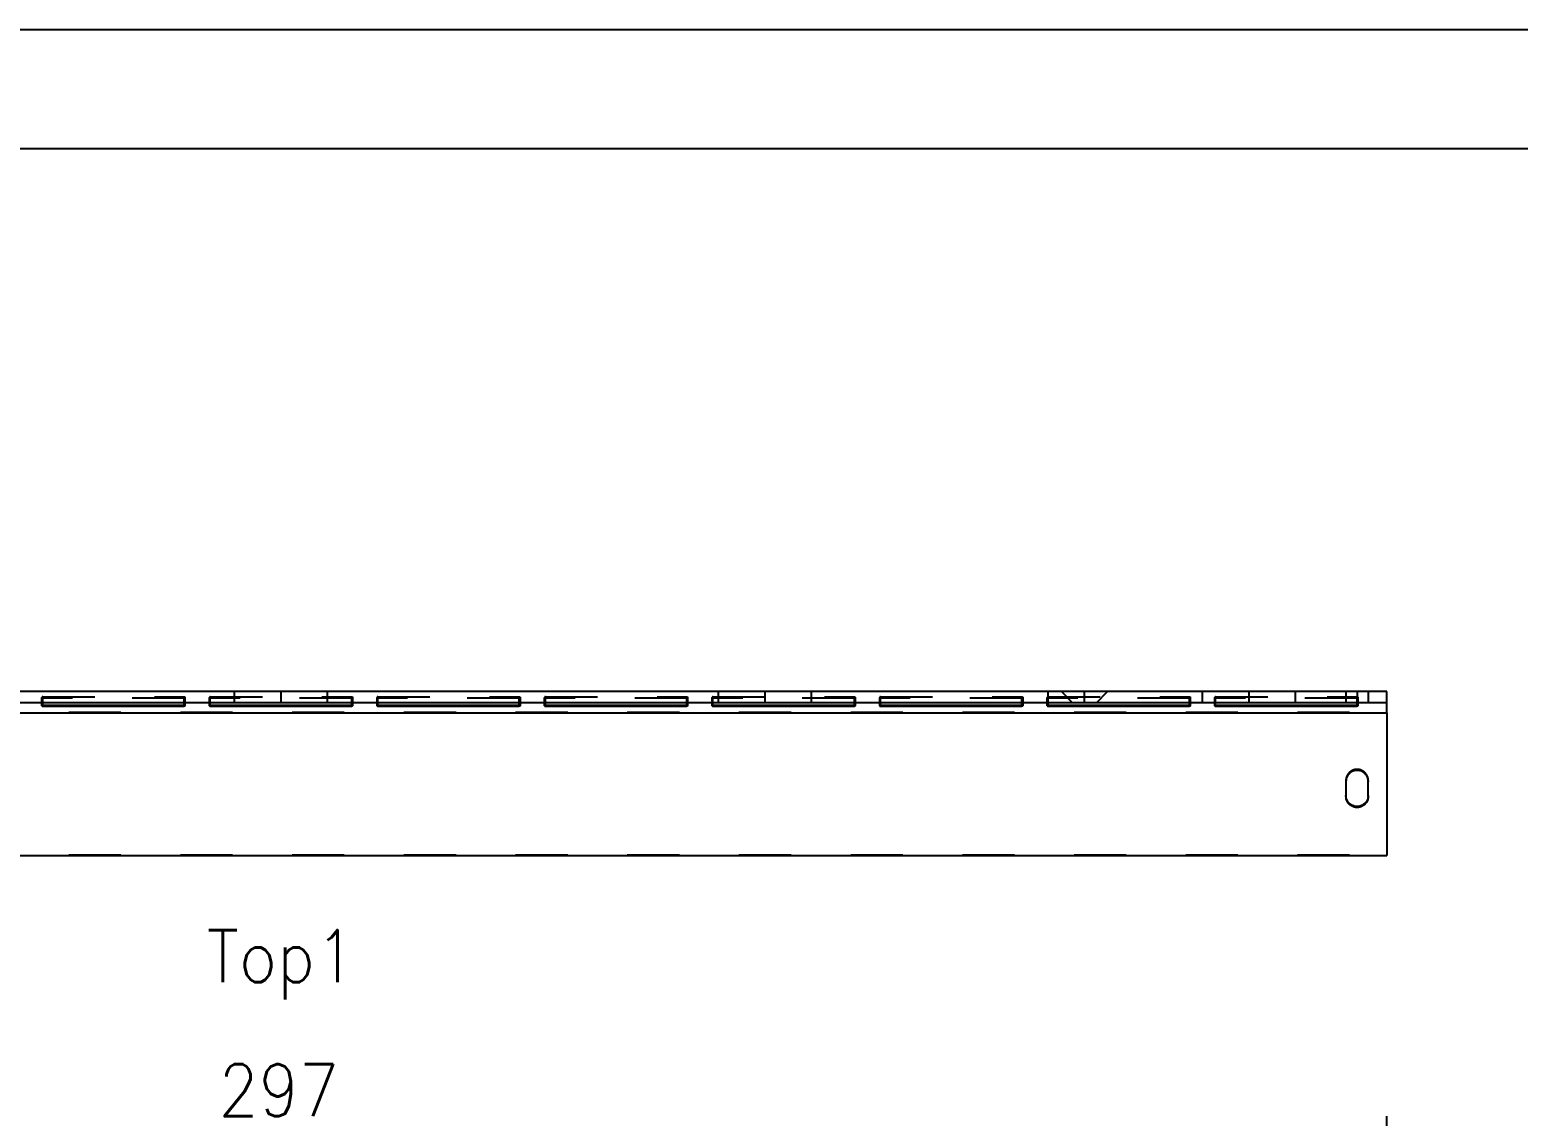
# Model space of a CAD drawing. Header units: millimetres. Extents: x 0 to 426, y 0 to 302.
# Drawn here: x 94 to 193.9, y 229 to 302 of the extents above; entities that cross this region are included whole.
import ezdxf

# ---------------------------------------------------------------- set-up
doc = ezdxf.new("R2010")
doc.units = ezdxf.units.MM
doc.linetypes.add('DASHED', pattern=[15, 7, -8])
doc.linetypes.add('DOT_CENTER', pattern=[14, 12, -1, 0, -1])
doc.layers.add('1', color=7, linetype='Continuous')
doc.layers.add('KADER', color=7, linetype='Continuous')
doc.styles.add('CONVERTER_11', font='txt.shx', dxfattribs={"width": 0.9})
doc.dimstyles.new('ME10_DIM_10', dxfattribs={"dimtxt": 7, "dimasz": 7, "dimexe": 4, "dimexo": 0, "dimgap": 4, "dimtad": 1, "dimdec": 0, "dimdsep": 46, "dimtxsty": 'CONVERTER_11', "dimsah": 1, "dimcen": 0.09, "dimclrd": 250, "dimclre": 250, "dimclrt": 5, "dimadec": 0, "dimazin": 0, "dimtfac": 1, "dimtdec": 4, "dimtix": 1, "dimtmove": 0, "dimatfit": 3, "dimfxl": 1, "dimtolj": 1, "dimtzin": 0, "dimarcsym": 0})

# ---------------------------------------------------------------- blocks, each defined once
blk = doc.blocks.new('*D15')
at = {"layer": '1', "color": 250, "linetype": 'Continuous'}
for p, q in [((73.17, 433.93), (73.17, 458.02)), ((370.17, 433.93), (370.17, 458.02)), ((73.17, 454.02), (370.17, 454.02))]:
    blk.add_line(p, q, dxfattribs=at)
at = {"layer": '1', "color": 250}
for points in [[(80.17, 454.94), (80.17, 453.1), (73.17, 454.02)], [(363.17, 453.1), (363.17, 454.94), (370.17, 454.02)]]:
    blk.add_solid(points, dxfattribs=at)
at = {"layer": '1', "color": 5, "insert": (213.27, 458.02), "char_height": 7, "attachment_point": 7, "rotation": 0.0001, "line_spacing_factor": 0.60024, "style": 'CONVERTER_11'}
blk.add_mtext('297', dxfattribs=at)
blk = doc.blocks.new('plaat_boven__3', base_point=(73.17, 493.03))
at = {"color": 7, "linetype": 'Continuous'}
for p, q in [((215.42, 515.07), (162.92, 515.07)), ((227.92, 515.07), (215.42, 515.07)), ((280.42, 515.07), (227.92, 515.07)), ((292.92, 515.07), (280.42, 515.07)), ((324.68, 515.07), (292.92, 515.07)), ((326.47, 515.07), (324.68, 515.07)), ((332.67, 515.07), (326.47, 515.07)), ((345.42, 515.07), (332.67, 515.07)), ((357.92, 515.07), (345.42, 515.07)), ((364.67, 515.07), (357.92, 515.07)), ((367.67, 515.07), (364.67, 515.07)), ((370.17, 515.07), (367.67, 515.07)), ((370.17, 513.57), (370.17, 515.07)), ((215.42, 513.57), (162.92, 513.57)), ((208.67, 513.22), (189.67, 513.22)), ((189.67, 513.12), (208.67, 513.12)), ((231.17, 513.22), (212.17, 513.22)), ((212.17, 513.12), (231.17, 513.12)), ((227.92, 513.57), (215.42, 513.57)), ((280.42, 513.57), (227.92, 513.57)), ((253.67, 513.22), (234.67, 513.22)), ((234.67, 513.12), (253.67, 513.12)), ((276.17, 513.22), (257.17, 513.22)), ((257.17, 513.12), (276.17, 513.12)), ((298.67, 513.22), (279.67, 513.22)), ((279.67, 513.12), (298.67, 513.12)), ((292.92, 513.57), (280.42, 513.57)), ((324.68, 513.57), (292.92, 513.57)), ((321.17, 513.22), (302.17, 513.22)), ((302.17, 513.12), (321.17, 513.12)), ((343.67, 513.22), (324.67, 513.22)), ((324.67, 513.12), (343.67, 513.12)), ((327.97, 513.57), (324.68, 513.57)), ((331.17, 513.57), (327.97, 513.57)), ((345.42, 513.57), (331.17, 513.57)), ((357.92, 513.57), (345.42, 513.57)), ((366.17, 513.22), (347.17, 513.22)), ((347.17, 513.12), (366.17, 513.12)), ((364.67, 513.57), (357.92, 513.57)), ((367.67, 513.57), (364.67, 513.57)), ((370.17, 513.57), (367.67, 513.57)), ((370.17, 512.33), (370.17, 513.57)), ((370.17, 512.2), (370.17, 512.33)), ((370.17, 512.2), (370.17, 493.16)), ((364.67, 502.99), (364.67, 501.13)), ((367.67, 501.13), (367.67, 502.99)), ((364.67, 501.13), (364.67, 501)), ((367.67, 501), (367.67, 501.13)), ((73.17, 493.03), (370.17, 493.03)), ((370.17, 493.16), (370.17, 493.03))]:
    blk.add_line(p, q, dxfattribs=at)
at = {"color": 1, "linetype": 'DASHED'}
for p, q in [((189.67, 514.37), (208.67, 514.37)), ((189.67, 514.18), (189.67, 514.37)), ((208.67, 514.18), (189.67, 514.18)), ((189.67, 513.22), (189.67, 514.18)), ((208.67, 514.18), (208.67, 514.37)), ((208.67, 513.22), (208.67, 514.18)), ((212.17, 514.37), (231.17, 514.37)), ((212.17, 514.18), (212.17, 514.37)), ((212.17, 513.22), (212.17, 514.18)), ((231.17, 514.18), (212.17, 514.18)), ((215.42, 513.57), (215.42, 515.07)), ((227.92, 513.57), (227.92, 515.07)), ((231.17, 514.18), (231.17, 514.37)), ((231.17, 513.22), (231.17, 514.18)), ((234.67, 514.37), (253.67, 514.37)), ((234.67, 514.18), (234.67, 514.37)), ((253.67, 514.18), (234.67, 514.18)), ((234.67, 513.22), (234.67, 514.18)), ((253.67, 514.18), (253.67, 514.37)), ((253.67, 513.22), (253.67, 514.18)), ((257.17, 514.37), (276.17, 514.37)), ((257.17, 514.18), (257.17, 514.37)), ((257.17, 513.22), (257.17, 514.18)), ((276.17, 514.18), (257.17, 514.18)), ((276.17, 514.18), (276.17, 514.37)), ((276.17, 513.22), (276.17, 514.18)), ((279.67, 514.37), (298.67, 514.37)), ((279.67, 514.18), (279.67, 514.37)), ((279.67, 513.22), (279.67, 514.18)), ((298.67, 514.18), (279.67, 514.18)), ((280.42, 513.57), (280.42, 515.07)), ((292.92, 513.57), (292.92, 515.07)), ((298.67, 514.18), (298.67, 514.37)), ((298.67, 513.22), (298.67, 514.18)), ((302.17, 514.37), (321.17, 514.37)), ((302.17, 514.18), (302.17, 514.37)), ((302.17, 513.22), (302.17, 514.18)), ((321.17, 514.18), (302.17, 514.18)), ((321.17, 514.18), (321.17, 514.37)), ((321.17, 513.22), (321.17, 514.18)), ((324.67, 514.37), (343.67, 514.37)), ((324.67, 514.18), (324.67, 514.37)), ((343.67, 514.18), (324.67, 514.18)), ((324.67, 513.22), (324.67, 514.18)), ((324.68, 513.57), (324.68, 515.07)), ((327.97, 513.57), (326.47, 515.07)), ((331.17, 513.57), (332.67, 515.07)), ((343.67, 514.18), (343.67, 514.37)), ((343.67, 513.22), (343.67, 514.18)), ((345.42, 513.57), (345.42, 515.07)), ((347.17, 514.37), (366.17, 514.37)), ((347.17, 514.18), (347.17, 514.37)), ((366.17, 514.18), (347.17, 514.18)), ((347.17, 513.22), (347.17, 514.18)), ((357.92, 513.57), (357.92, 515.07)), ((364.67, 515.07), (364.67, 513.57)), ((366.17, 514.18), (366.17, 514.37)), ((366.17, 513.22), (366.17, 514.18)), ((367.67, 515.07), (367.67, 513.57)), ((73.17, 512.33), (370.17, 512.33)), ((364.67, 503.13), (364.67, 502.99)), ((367.67, 503.13), (367.67, 502.99)), ((73.17, 493.16), (370.17, 493.16))]:
    blk.add_line(p, q, dxfattribs=at)
at = {"color": 2, "linetype": 'Continuous'}
for p, q in [((73.17, 512.2), (370.17, 512.2)), ((189.67, 513.12), (189.67, 513.22)), ((208.67, 513.12), (208.67, 513.22)), ((212.17, 513.12), (212.17, 513.22)), ((231.17, 513.12), (231.17, 513.22)), ((234.67, 513.12), (234.67, 513.22)), ((253.67, 513.12), (253.67, 513.22)), ((257.17, 513.12), (257.17, 513.22)), ((276.17, 513.12), (276.17, 513.22)), ((279.67, 513.12), (279.67, 513.22)), ((298.67, 513.12), (298.67, 513.22)), ((302.17, 513.12), (302.17, 513.22)), ((321.17, 513.12), (321.17, 513.22)), ((324.67, 513.12), (324.67, 513.22)), ((343.67, 513.12), (343.67, 513.22)), ((347.17, 513.12), (347.17, 513.22)), ((366.17, 513.12), (366.17, 513.22))]:
    blk.add_line(p, q, dxfattribs=at)
at = {"color": 1, "linetype": 'DASHED'}
for points, knots in [([(189.67, 514.37), (189.67, 514.37), (189.67, 514.37), (189.67, 514.37), (189.66, 514.37), (189.65, 514.37), (189.64, 514.37), (189.63, 514.36), (189.62, 514.36), (189.61, 514.35), (189.6, 514.35), (189.6, 514.34), (189.59, 514.33), (189.59, 514.33), (189.58, 514.32), (189.58, 514.31), (189.58, 514.3), (189.58, 514.29), (189.57, 514.28), (189.57, 514.28)], [0, 0, 0, 0, 0.0021793, 0.0043586, 0.0184117, 0.0301066, 0.0390927, 0.0496248, 0.0583809, 0.0678906, 0.0774359, 0.0876878, 0.0962901, 0.1049207, 0.1150308, 0.125176, 0.133774, 0.1423743, 0.1526305, 0.1526305, 0.1526305, 0.1526305]), ([(189.57, 514.28), (189.57, 514.28), (189.58, 514.27), (189.58, 514.26), (189.58, 514.25), (189.58, 514.24), (189.59, 514.23), (189.59, 514.23), (189.6, 514.22), (189.61, 514.21), (189.62, 514.2), (189.64, 514.19), (189.65, 514.18), (189.67, 514.18), (189.67, 514.18), (189.67, 514.18), (189.67, 514.18)], [0, 0, 0, 0, 0.0103126, 0.0190457, 0.0294919, 0.0383056, 0.0471273, 0.0577557, 0.066653, 0.0773392, 0.0969734, 0.116606, 0.1339581, 0.151494, 0.1536735, 0.1558529, 0.1558529, 0.1558529, 0.1558529]), ([(189.57, 513.17), (189.57, 513.27), (189.57, 513.45), (189.57, 513.73), (189.57, 514), (189.57, 514.19), (189.57, 514.28)], [0, 0, 0, 0, 0.276479, 0.552958, 0.829437, 1.105916, 1.105916, 1.105916, 1.105916]), ([(208.67, 514.37), (208.68, 514.37), (208.68, 514.37), (208.68, 514.37), (208.69, 514.37), (208.7, 514.37), (208.72, 514.37), (208.73, 514.36), (208.75, 514.35), (208.76, 514.33), (208.77, 514.32), (208.77, 514.31), (208.77, 514.3), (208.77, 514.29), (208.77, 514.28), (208.77, 514.28)], [0, 0, 0, 0, 0.0021793, 0.0043586, 0.0184117, 0.0301066, 0.0390927, 0.0582985, 0.0773916, 0.0962085, 0.1149376, 0.1243005, 0.1336809, 0.1438823, 0.1525374, 0.1525374, 0.1525374, 0.1525374]), ([(208.77, 514.28), (208.77, 514.27), (208.77, 514.26), (208.77, 514.25), (208.76, 514.23), (208.76, 514.23), (208.75, 514.22), (208.75, 514.21), (208.74, 514.2), (208.73, 514.2), (208.72, 514.19), (208.71, 514.19), (208.7, 514.19), (208.69, 514.18), (208.68, 514.18), (208.68, 514.18), (208.68, 514.18), (208.67, 514.18)], [0, 0, 0, 0, 0.019088, 0.0382585, 0.0488249, 0.0577086, 0.0666059, 0.0772921, 0.087974, 0.0969424, 0.1068042, 0.1166051, 0.1258691, 0.1376149, 0.1515167, 0.1536964, 0.1558755, 0.1558755, 0.1558755, 0.1558755]), ([(208.77, 514.28), (208.77, 514.19), (208.77, 514), (208.77, 513.73), (208.77, 513.45), (208.77, 513.27), (208.77, 513.17)], [0, 0, 0, 0, 0.276479, 0.552958, 0.829437, 1.105916, 1.105916, 1.105916, 1.105916]), ([(212.17, 514.37), (212.17, 514.37), (212.17, 514.37), (212.17, 514.37), (212.16, 514.37), (212.15, 514.37), (212.13, 514.37), (212.12, 514.36), (212.11, 514.35), (212.1, 514.34), (212.09, 514.33), (212.08, 514.32), (212.08, 514.31), (212.08, 514.3), (212.07, 514.29), (212.07, 514.28), (212.07, 514.28)], [0, 0, 0, 0, 0.0021793, 0.0043586, 0.0134555, 0.0251762, 0.0390925, 0.0582983, 0.0773915, 0.0871402, 0.0998127, 0.1149709, 0.1243339, 0.1337143, 0.1439157, 0.1525708, 0.1525708, 0.1525708, 0.1525708]), ([(212.07, 513.17), (212.07, 513.27), (212.07, 513.45), (212.07, 513.73), (212.07, 514), (212.07, 514.19), (212.07, 514.28)], [0, 0, 0, 0, 0.276479, 0.552958, 0.829437, 1.105916, 1.105916, 1.105916, 1.105916]), ([(212.07, 514.28), (212.08, 514.27), (212.08, 514.26), (212.08, 514.24), (212.09, 514.23), (212.1, 514.21), (212.11, 514.2), (212.12, 514.2), (212.13, 514.19), (212.14, 514.19), (212.15, 514.19), (212.16, 514.18), (212.17, 514.18), (212.17, 514.18), (212.17, 514.18), (212.17, 514.18)], [0, 0, 0, 0, 0.0191053, 0.0382585, 0.0577191, 0.0772468, 0.0879287, 0.0968971, 0.1067589, 0.1165599, 0.1258239, 0.1375696, 0.1514714, 0.1536511, 0.1558302, 0.1558302, 0.1558302, 0.1558302]), ([(231.17, 514.37), (231.18, 514.37), (231.18, 514.37), (231.18, 514.37), (231.19, 514.37), (231.2, 514.37), (231.21, 514.37), (231.22, 514.36), (231.23, 514.36), (231.24, 514.35), (231.25, 514.35), (231.25, 514.34), (231.26, 514.33), (231.26, 514.33), (231.27, 514.32), (231.27, 514.31), (231.27, 514.3), (231.27, 514.29), (231.27, 514.28), (231.27, 514.28)], [0, 0, 0, 0, 0.0021793, 0.0043586, 0.0184117, 0.0301066, 0.0390927, 0.0479856, 0.0583809, 0.0671872, 0.0774358, 0.0876877, 0.09629, 0.1056471, 0.1150308, 0.125176, 0.133774, 0.1431976, 0.1526307, 0.1526307, 0.1526307, 0.1526307]), ([(231.27, 514.28), (231.27, 514.28), (231.27, 514.27), (231.27, 514.26), (231.27, 514.25), (231.27, 514.24), (231.26, 514.23), (231.26, 514.23), (231.25, 514.22), (231.25, 514.21), (231.24, 514.2), (231.23, 514.2), (231.22, 514.19), (231.21, 514.19), (231.2, 514.19), (231.19, 514.18), (231.18, 514.18), (231.18, 514.18), (231.18, 514.18), (231.17, 514.18)], [0, 0, 0, 0, 0.0095218, 0.0190459, 0.0286791, 0.038306, 0.0488724, 0.0577561, 0.0666534, 0.0773395, 0.0862895, 0.0969898, 0.1068517, 0.1166526, 0.1259166, 0.1376623, 0.1515641, 0.1537436, 0.155923, 0.155923, 0.155923, 0.155923]), ([(231.27, 514.28), (231.27, 514.19), (231.27, 514), (231.27, 513.73), (231.27, 513.45), (231.27, 513.27), (231.27, 513.17)], [0, 0, 0, 0, 0.276479, 0.552958, 0.829437, 1.105916, 1.105916, 1.105916, 1.105916]), ([(234.67, 514.37), (234.67, 514.37), (234.67, 514.37), (234.67, 514.37), (234.65, 514.37), (234.64, 514.37), (234.62, 514.36), (234.6, 514.35), (234.59, 514.33), (234.58, 514.32), (234.58, 514.3), (234.58, 514.29), (234.57, 514.28)], [0, 0, 0, 0, 0.0021794, 0.0043586, 0.0218073, 0.0390731, 0.0582789, 0.077372, 0.0961889, 0.114918, 0.1336893, 0.1524679, 0.1524679, 0.1524679, 0.1524679]), ([(234.57, 514.28), (234.58, 514.27), (234.58, 514.26), (234.58, 514.24), (234.59, 514.23), (234.6, 514.21), (234.61, 514.2), (234.62, 514.2), (234.63, 514.19), (234.64, 514.19), (234.65, 514.18), (234.67, 514.18), (234.67, 514.18), (234.67, 514.18), (234.67, 514.18)], [0, 0, 0, 0, 0.019088, 0.0382585, 0.0577191, 0.0772468, 0.0879287, 0.0968971, 0.1058749, 0.1165597, 0.1339118, 0.1514477, 0.1536274, 0.1558066, 0.1558066, 0.1558066, 0.1558066]), ([(234.57, 513.17), (234.57, 513.27), (234.57, 513.45), (234.57, 513.73), (234.57, 514), (234.57, 514.19), (234.57, 514.28)], [0, 0, 0, 0, 0.276479, 0.552958, 0.829437, 1.105916, 1.105916, 1.105916, 1.105916]), ([(253.67, 514.37), (253.68, 514.37), (253.68, 514.37), (253.68, 514.37), (253.69, 514.37), (253.7, 514.37), (253.71, 514.37), (253.72, 514.36), (253.73, 514.36), (253.74, 514.35), (253.75, 514.35), (253.76, 514.33), (253.77, 514.32), (253.77, 514.3), (253.77, 514.29), (253.77, 514.28)], [0, 0, 0, 0, 0.0021793, 0.0043586, 0.0184117, 0.0301066, 0.0390927, 0.0479856, 0.0583809, 0.0678906, 0.0774359, 0.0962528, 0.1149819, 0.1337533, 0.1525319, 0.1525319, 0.1525319, 0.1525319]), ([(253.77, 514.28), (253.77, 514.28), (253.77, 514.27), (253.77, 514.26), (253.77, 514.25), (253.77, 514.24), (253.76, 514.23), (253.76, 514.23), (253.75, 514.22), (253.75, 514.21), (253.74, 514.2), (253.73, 514.2), (253.72, 514.19), (253.71, 514.19), (253.7, 514.18), (253.69, 514.18), (253.68, 514.18), (253.68, 514.18), (253.68, 514.18), (253.67, 514.18)], [0, 0, 0, 0, 0.0103127, 0.0190457, 0.0294919, 0.0383056, 0.048872, 0.0577557, 0.0675655, 0.0773393, 0.0862893, 0.0969896, 0.1059674, 0.1166522, 0.1306859, 0.1424333, 0.1515637, 0.1537434, 0.1559225, 0.1559225, 0.1559225, 0.1559225]), ([(253.77, 514.28), (253.77, 514.19), (253.77, 514), (253.77, 513.73), (253.77, 513.45), (253.77, 513.27), (253.77, 513.17)], [0, 0, 0, 0, 0.276479, 0.552958, 0.829437, 1.105916, 1.105916, 1.105916, 1.105916]), ([(257.17, 514.37), (257.17, 514.37), (257.17, 514.37), (257.17, 514.37), (257.16, 514.37), (257.15, 514.37), (257.14, 514.37), (257.13, 514.36), (257.12, 514.36), (257.11, 514.35), (257.1, 514.34), (257.09, 514.33), (257.08, 514.32), (257.08, 514.31), (257.08, 514.3), (257.07, 514.29), (257.07, 514.28), (257.07, 514.28)], [0, 0, 0, 0, 0.0021793, 0.0043586, 0.0184117, 0.0301066, 0.0390927, 0.0490349, 0.0619918, 0.0774217, 0.0871705, 0.0998429, 0.1150012, 0.123592, 0.1337443, 0.1439457, 0.1526009, 0.1526009, 0.1526009, 0.1526009]), ([(257.07, 514.28), (257.07, 514.28), (257.07, 514.27), (257.08, 514.26), (257.08, 514.25), (257.08, 514.24), (257.09, 514.23), (257.09, 514.23), (257.1, 514.22), (257.1, 514.21), (257.11, 514.2), (257.12, 514.2), (257.13, 514.19), (257.14, 514.19), (257.15, 514.19), (257.16, 514.18), (257.17, 514.18), (257.17, 514.18), (257.17, 514.18), (257.17, 514.18)], [0, 0, 0, 0, 0.0103126, 0.0190457, 0.0277801, 0.0383056, 0.0471274, 0.0577557, 0.066653, 0.0773392, 0.0871907, 0.0969897, 0.1059674, 0.1166523, 0.1259162, 0.137662, 0.1515638, 0.1537435, 0.1559226, 0.1559226, 0.1559226, 0.1559226]), ([(257.07, 513.17), (257.07, 513.27), (257.07, 513.45), (257.07, 513.73), (257.07, 514), (257.07, 514.19), (257.07, 514.28)], [0, 0, 0, 0, 0.276479, 0.552958, 0.829437, 1.105916, 1.105916, 1.105916, 1.105916]), ([(276.17, 514.37), (276.18, 514.37), (276.18, 514.37), (276.18, 514.37), (276.19, 514.37), (276.2, 514.37), (276.21, 514.37), (276.22, 514.36), (276.23, 514.36), (276.24, 514.35), (276.25, 514.34), (276.26, 514.33), (276.27, 514.32), (276.27, 514.3), (276.27, 514.29), (276.27, 514.28)], [0, 0, 0, 0, 0.0021794, 0.0043586, 0.0134555, 0.0251762, 0.0390925, 0.0479855, 0.0583807, 0.0687686, 0.0774356, 0.0962525, 0.1149816, 0.133753, 0.1525316, 0.1525316, 0.1525316, 0.1525316]), ([(276.27, 514.28), (276.27, 514.27), (276.27, 514.26), (276.27, 514.25), (276.26, 514.23), (276.26, 514.23), (276.25, 514.22), (276.25, 514.21), (276.24, 514.2), (276.23, 514.2), (276.22, 514.19), (276.21, 514.19), (276.2, 514.18), (276.18, 514.18), (276.18, 514.18), (276.18, 514.18), (276.17, 514.18)], [0, 0, 0, 0, 0.0190537, 0.0382585, 0.0479932, 0.0577088, 0.0675186, 0.0772924, 0.0871439, 0.0969429, 0.1076203, 0.1166055, 0.1339577, 0.1514936, 0.153673, 0.1558524, 0.1558524, 0.1558524, 0.1558524]), ([(276.27, 514.28), (276.27, 514.19), (276.27, 514), (276.27, 513.73), (276.27, 513.45), (276.27, 513.27), (276.27, 513.17)], [0, 0, 0, 0, 0.276479, 0.552958, 0.829437, 1.105916, 1.105916, 1.105916, 1.105916]), ([(279.67, 514.37), (279.67, 514.37), (279.67, 514.37), (279.67, 514.37), (279.66, 514.37), (279.65, 514.37), (279.64, 514.37), (279.63, 514.36), (279.62, 514.36), (279.61, 514.35), (279.6, 514.35), (279.6, 514.34), (279.59, 514.33), (279.59, 514.33), (279.58, 514.32), (279.58, 514.31), (279.58, 514.3), (279.58, 514.29), (279.57, 514.28), (279.57, 514.28)], [0, 0, 0, 0, 0.0021793, 0.0043586, 0.0184117, 0.0301066, 0.0390927, 0.0487218, 0.058381, 0.0678908, 0.0774361, 0.087688, 0.0962903, 0.1056474, 0.1150311, 0.1251763, 0.1337743, 0.1431979, 0.152631, 0.152631, 0.152631, 0.152631]), ([(279.57, 514.28), (279.57, 514.28), (279.58, 514.27), (279.58, 514.26), (279.58, 514.25), (279.58, 514.24), (279.59, 514.23), (279.6, 514.21), (279.62, 514.2), (279.64, 514.19), (279.65, 514.18), (279.67, 514.18), (279.67, 514.18), (279.67, 514.18), (279.67, 514.18)], [0, 0, 0, 0, 0.0102606, 0.0190457, 0.0277802, 0.0383056, 0.0577662, 0.0772939, 0.0969281, 0.1165607, 0.1339129, 0.1514488, 0.1536285, 0.1558076, 0.1558076, 0.1558076, 0.1558076]), ([(279.57, 513.17), (279.57, 513.27), (279.57, 513.45), (279.57, 513.73), (279.57, 514), (279.57, 514.19), (279.57, 514.28)], [0, 0, 0, 0, 0.276479, 0.552958, 0.829437, 1.105916, 1.105916, 1.105916, 1.105916]), ([(298.67, 514.37), (298.68, 514.37), (298.68, 514.37), (298.68, 514.37), (298.69, 514.37), (298.7, 514.37), (298.71, 514.37), (298.72, 514.36), (298.73, 514.36), (298.74, 514.35), (298.75, 514.34), (298.76, 514.33), (298.77, 514.32), (298.77, 514.31), (298.77, 514.3), (298.77, 514.29), (298.77, 514.28), (298.77, 514.28)], [0, 0, 0, 0, 0.0021794, 0.0043588, 0.0184119, 0.0301068, 0.0390929, 0.0490351, 0.0619921, 0.0774221, 0.0871709, 0.0998434, 0.1150018, 0.124365, 0.1337452, 0.1439465, 0.1526019, 0.1526019, 0.1526019, 0.1526019]), ([(298.77, 514.28), (298.77, 514.28), (298.77, 514.27), (298.77, 514.26), (298.77, 514.25), (298.77, 514.24), (298.76, 514.23), (298.76, 514.23), (298.75, 514.22), (298.75, 514.21), (298.74, 514.2), (298.73, 514.2), (298.72, 514.19), (298.71, 514.19), (298.7, 514.18), (298.69, 514.18), (298.68, 514.18), (298.68, 514.18), (298.68, 514.18), (298.67, 514.18)], [0, 0, 0, 0, 0.0086535, 0.0190456, 0.0294917, 0.0383054, 0.0488717, 0.0577554, 0.0666526, 0.0773388, 0.0862886, 0.096989, 0.1076663, 0.1166515, 0.1306851, 0.1424325, 0.1515629, 0.1537423, 0.1559216, 0.1559216, 0.1559216, 0.1559216]), ([(298.77, 514.28), (298.77, 514.19), (298.77, 514), (298.77, 513.73), (298.77, 513.45), (298.77, 513.27), (298.77, 513.17)], [0, 0, 0, 0, 0.276479, 0.552958, 0.829437, 1.105916, 1.105916, 1.105916, 1.105916]), ([(302.17, 514.37), (302.17, 514.37), (302.17, 514.37), (302.17, 514.37), (302.16, 514.37), (302.15, 514.37), (302.14, 514.37), (302.13, 514.36), (302.12, 514.36), (302.11, 514.35), (302.1, 514.35), (302.1, 514.34), (302.09, 514.33), (302.09, 514.33), (302.08, 514.31), (302.08, 514.3), (302.08, 514.29), (302.07, 514.28)], [0, 0, 0, 0, 0.0021794, 0.0043586, 0.0184117, 0.0301066, 0.0390927, 0.0487218, 0.058381, 0.0678908, 0.0774361, 0.0868463, 0.0962904, 0.1056475, 0.1150313, 0.1338027, 0.1525813, 0.1525813, 0.1525813, 0.1525813]), ([(302.07, 514.28), (302.07, 514.28), (302.07, 514.27), (302.08, 514.26), (302.08, 514.25), (302.08, 514.24), (302.09, 514.23), (302.09, 514.23), (302.1, 514.22), (302.1, 514.21), (302.11, 514.2), (302.12, 514.2), (302.13, 514.19), (302.14, 514.19), (302.15, 514.18), (302.17, 514.18), (302.17, 514.18), (302.17, 514.18), (302.17, 514.18)], [0, 0, 0, 0, 0.0086536, 0.0190457, 0.0277802, 0.0383056, 0.0471274, 0.0577557, 0.066653, 0.0773392, 0.0862891, 0.0969895, 0.1076669, 0.1166521, 0.1340042, 0.1515401, 0.1537198, 0.155899, 0.155899, 0.155899, 0.155899]), ([(302.07, 513.17), (302.07, 513.27), (302.07, 513.45), (302.07, 513.73), (302.07, 514), (302.07, 514.19), (302.07, 514.28)], [0, 0, 0, 0, 0.276479, 0.552958, 0.829437, 1.105916, 1.105916, 1.105916, 1.105916]), ([(321.17, 514.37), (321.18, 514.37), (321.18, 514.37), (321.18, 514.37), (321.19, 514.37), (321.2, 514.37), (321.22, 514.37), (321.23, 514.36), (321.24, 514.35), (321.25, 514.34), (321.26, 514.33), (321.26, 514.32), (321.27, 514.32), (321.27, 514.31), (321.27, 514.3), (321.27, 514.29), (321.27, 514.28), (321.27, 514.28)], [0, 0, 0, 0, 0.0021794, 0.0043586, 0.0184117, 0.0301066, 0.0390927, 0.0582985, 0.0773916, 0.0876435, 0.0962458, 0.1064087, 0.1149865, 0.1251317, 0.1337296, 0.1431533, 0.1525864, 0.1525864, 0.1525864, 0.1525864]), ([(321.27, 514.28), (321.27, 514.28), (321.27, 514.27), (321.27, 514.26), (321.27, 514.25), (321.27, 514.24), (321.26, 514.23), (321.26, 514.23), (321.25, 514.22), (321.25, 514.21), (321.24, 514.2), (321.23, 514.2), (321.22, 514.19), (321.21, 514.19), (321.2, 514.19), (321.19, 514.18), (321.18, 514.18), (321.18, 514.18), (321.18, 514.18), (321.17, 514.18)], [0, 0, 0, 0, 0.0103126, 0.0190457, 0.0277801, 0.0383056, 0.0471274, 0.0577557, 0.0684036, 0.0773392, 0.0871907, 0.0969897, 0.1059674, 0.1166523, 0.1259162, 0.137662, 0.1515638, 0.1537435, 0.1559226, 0.1559226, 0.1559226, 0.1559226]), ([(321.27, 514.28), (321.27, 514.19), (321.27, 514), (321.27, 513.73), (321.27, 513.45), (321.27, 513.27), (321.27, 513.17)], [0, 0, 0, 0, 0.276479, 0.552958, 0.829437, 1.105916, 1.105916, 1.105916, 1.105916]), ([(324.67, 514.37), (324.67, 514.37), (324.67, 514.37), (324.67, 514.37), (324.65, 514.37), (324.64, 514.37), (324.63, 514.36), (324.62, 514.36), (324.6, 514.35), (324.59, 514.33), (324.58, 514.32), (324.58, 514.31), (324.58, 514.3), (324.57, 514.29), (324.57, 514.28), (324.57, 514.28)], [0, 0, 0, 0, 0.0021794, 0.0043586, 0.0218073, 0.0390731, 0.0490153, 0.0619722, 0.0774021, 0.096219, 0.1149481, 0.124311, 0.1336914, 0.1422917, 0.1525479, 0.1525479, 0.1525479, 0.1525479]), ([(324.57, 514.28), (324.57, 514.28), (324.57, 514.27), (324.58, 514.26), (324.58, 514.25), (324.58, 514.24), (324.59, 514.23), (324.59, 514.23), (324.6, 514.22), (324.6, 514.21), (324.61, 514.2), (324.62, 514.2), (324.63, 514.19), (324.64, 514.19), (324.65, 514.18), (324.67, 514.18), (324.67, 514.18), (324.67, 514.18), (324.67, 514.18)], [0, 0, 0, 0, 0.0095218, 0.0190459, 0.0277803, 0.0383058, 0.0488722, 0.0577559, 0.0684038, 0.0773394, 0.0871909, 0.0969899, 0.1076672, 0.1166525, 0.1340046, 0.1515405, 0.1537202, 0.1558994, 0.1558994, 0.1558994, 0.1558994]), ([(324.57, 513.17), (324.57, 513.27), (324.57, 513.45), (324.57, 513.73), (324.57, 514), (324.57, 514.19), (324.57, 514.28)], [0, 0, 0, 0, 0.276479, 0.552958, 0.829437, 1.105916, 1.105916, 1.105916, 1.105916]), ([(343.67, 514.37), (343.68, 514.37), (343.68, 514.37), (343.68, 514.37), (343.69, 514.37), (343.7, 514.37), (343.71, 514.37), (343.72, 514.36), (343.73, 514.36), (343.74, 514.35), (343.75, 514.34), (343.76, 514.33), (343.76, 514.32), (343.77, 514.32), (343.77, 514.31), (343.77, 514.3), (343.77, 514.29), (343.77, 514.28), (343.77, 514.28)], [0, 0, 0, 0, 0.0021794, 0.0043586, 0.0184117, 0.0301066, 0.0390927, 0.0490349, 0.0619918, 0.0774217, 0.0876736, 0.0962759, 0.1064388, 0.1150166, 0.1251618, 0.1337597, 0.1439611, 0.1526163, 0.1526163, 0.1526163, 0.1526163]), ([(343.77, 514.28), (343.77, 514.27), (343.77, 514.26), (343.77, 514.25), (343.76, 514.23), (343.76, 514.23), (343.75, 514.22), (343.74, 514.21), (343.73, 514.2), (343.72, 514.19), (343.7, 514.18), (343.69, 514.18), (343.68, 514.18), (343.68, 514.18), (343.68, 514.18), (343.67, 514.18)], [0, 0, 0, 0, 0.0190899, 0.0382585, 0.0470802, 0.0577086, 0.0675184, 0.0772922, 0.0969264, 0.116559, 0.1305927, 0.1423401, 0.1514705, 0.1536499, 0.1558294, 0.1558294, 0.1558294, 0.1558294]), ([(343.77, 514.28), (343.77, 514.19), (343.77, 514), (343.77, 513.73), (343.77, 513.45), (343.77, 513.27), (343.77, 513.17)], [0, 0, 0, 0, 0.276479, 0.552958, 0.829437, 1.105916, 1.105916, 1.105916, 1.105916]), ([(347.17, 514.37), (347.17, 514.37), (347.17, 514.37), (347.17, 514.37), (347.16, 514.37), (347.15, 514.37), (347.14, 514.37), (347.13, 514.36), (347.12, 514.36), (347.11, 514.35), (347.1, 514.35), (347.1, 514.34), (347.09, 514.33), (347.09, 514.33), (347.08, 514.31), (347.08, 514.3), (347.07, 514.29), (347.07, 514.28)], [0, 0, 0, 0, 0.0021795, 0.0043588, 0.0184119, 0.0301068, 0.0390929, 0.0496251, 0.0583812, 0.0678911, 0.0774364, 0.0868468, 0.0962908, 0.1049213, 0.1150316, 0.1338031, 0.1525818, 0.1525818, 0.1525818, 0.1525818]), ([(347.07, 514.28), (347.07, 514.28), (347.07, 514.27), (347.08, 514.26), (347.08, 514.25), (347.08, 514.24), (347.09, 514.23), (347.09, 514.23), (347.1, 514.22), (347.1, 514.21), (347.11, 514.2), (347.12, 514.2), (347.13, 514.19), (347.14, 514.19), (347.15, 514.19), (347.16, 514.18), (347.17, 514.18), (347.17, 514.18), (347.17, 514.18), (347.17, 514.18)], [0, 0, 0, 0, 0.009522, 0.0190458, 0.0294918, 0.0383056, 0.0471272, 0.0577556, 0.0675655, 0.0773391, 0.086289, 0.0969893, 0.1076666, 0.1166518, 0.1259158, 0.1376616, 0.1515633, 0.1537429, 0.155922, 0.155922, 0.155922, 0.155922]), ([(347.07, 513.17), (347.07, 513.27), (347.07, 513.45), (347.07, 513.73), (347.07, 514), (347.07, 514.19), (347.07, 514.28)], [0, 0, 0, 0, 0.276479, 0.552958, 0.829437, 1.105916, 1.105916, 1.105916, 1.105916]), ([(366.17, 514.37), (366.18, 514.37), (366.18, 514.37), (366.18, 514.37), (366.19, 514.37), (366.2, 514.37), (366.21, 514.37), (366.22, 514.36), (366.23, 514.36), (366.24, 514.35), (366.25, 514.35), (366.25, 514.34), (366.26, 514.33), (366.27, 514.32), (366.27, 514.31), (366.27, 514.3), (366.27, 514.29), (366.27, 514.28), (366.27, 514.28)], [0, 0, 0, 0, 0.0021794, 0.0043586, 0.0184117, 0.0301066, 0.0390927, 0.0487218, 0.058381, 0.0687689, 0.0774359, 0.0871847, 0.0998571, 0.1150154, 0.1251606, 0.1337586, 0.1431822, 0.1526153, 0.1526153, 0.1526153, 0.1526153]), ([(366.27, 514.28), (366.27, 514.27), (366.27, 514.26), (366.27, 514.25), (366.26, 514.23), (366.26, 514.23), (366.25, 514.22), (366.25, 514.21), (366.24, 514.2), (366.23, 514.2), (366.22, 514.19), (366.21, 514.19), (366.2, 514.18), (366.18, 514.18), (366.18, 514.18), (366.18, 514.18), (366.17, 514.18)], [0, 0, 0, 0, 0.019088, 0.0382585, 0.0479932, 0.0577088, 0.0666061, 0.0772922, 0.0862422, 0.0969425, 0.1068044, 0.1166053, 0.1339574, 0.1514934, 0.1536731, 0.1558522, 0.1558522, 0.1558522, 0.1558522]), ([(366.27, 514.28), (366.27, 514.19), (366.27, 514), (366.27, 513.73), (366.27, 513.45), (366.27, 513.27), (366.27, 513.17)], [0, 0, 0, 0, 0.276479, 0.552958, 0.829437, 1.105916, 1.105916, 1.105916, 1.105916]), ([(367.67, 503.13), (367.67, 503.26), (367.65, 503.52), (367.49, 503.88), (367.25, 504.19), (366.93, 504.43), (366.57, 504.59), (366.17, 504.64), (365.78, 504.59), (365.42, 504.43), (365.1, 504.19), (364.86, 503.88), (364.7, 503.52), (364.68, 503.26), (364.67, 503.13)], [0, 0, 0, 0, 0.390114, 0.780421, 1.171062, 1.562089, 1.95345, 2.345003, 2.736556, 3.127917, 3.518944, 3.909585, 4.299892, 4.690006, 4.690006, 4.690006, 4.690006])]:
    blk.add_open_spline(points, degree=3, knots=knots, dxfattribs=at)
at = {"color": 7, "linetype": 'Continuous'}
for points, knots in [([(189.67, 513.22), (189.67, 513.22), (189.67, 513.22), (189.66, 513.22), (189.65, 513.22), (189.64, 513.22), (189.63, 513.22), (189.63, 513.22), (189.61, 513.21), (189.6, 513.21), (189.6, 513.2), (189.59, 513.2), (189.59, 513.2), (189.58, 513.19), (189.58, 513.19), (189.58, 513.18), (189.57, 513.18), (189.57, 513.18), (189.57, 513.17), (189.57, 513.17)], [0, 0, 0, 0, 0.0100593, 0.0190381, 0.0268403, 0.0333597, 0.038482, 0.0505252, 0.0618908, 0.0725087, 0.0816701, 0.0890623, 0.0948553, 0.0991617, 0.1057753, 0.1118251, 0.1175437, 0.1184858, 0.1193736, 0.1193736, 0.1193736, 0.1193736]), ([(189.57, 513.17), (189.57, 513.17), (189.57, 513.17), (189.57, 513.17), (189.58, 513.17), (189.58, 513.16), (189.58, 513.15), (189.59, 513.15), (189.6, 513.14), (189.6, 513.14), (189.61, 513.13), (189.63, 513.13), (189.64, 513.13), (189.66, 513.13), (189.67, 513.12), (189.67, 513.12)], [0, 0, 0, 0, 0.0009157, 0.0018336, 0.0076539, 0.0138196, 0.0205326, 0.0286947, 0.0377316, 0.0476912, 0.0583962, 0.0698508, 0.0819971, 0.1009499, 0.1205113, 0.1205113, 0.1205113, 0.1205113]), ([(208.67, 513.22), (208.68, 513.22), (208.68, 513.22), (208.69, 513.22), (208.7, 513.22), (208.71, 513.22), (208.71, 513.22), (208.72, 513.22), (208.73, 513.21), (208.74, 513.21), (208.75, 513.21), (208.75, 513.2), (208.76, 513.2), (208.77, 513.19), (208.77, 513.19), (208.77, 513.18), (208.77, 513.18), (208.77, 513.18), (208.77, 513.18), (208.77, 513.17), (208.77, 513.17)], [0, 0, 0, 0, 0.0100593, 0.0190381, 0.0268403, 0.0333597, 0.038482, 0.0451693, 0.053366, 0.0626191, 0.072512, 0.0823444, 0.0912007, 0.0991558, 0.1051932, 0.1101802, 0.114278, 0.1175524, 0.1184387, 0.1193824, 0.1193824, 0.1193824, 0.1193824]), ([(208.77, 513.17), (208.77, 513.17), (208.77, 513.17), (208.77, 513.17), (208.77, 513.17), (208.77, 513.16), (208.77, 513.16), (208.76, 513.15), (208.76, 513.15), (208.75, 513.14), (208.74, 513.14), (208.74, 513.14), (208.73, 513.13), (208.72, 513.13), (208.71, 513.13), (208.7, 513.13), (208.69, 513.13), (208.68, 513.12), (208.68, 513.12), (208.67, 513.12)], [0, 0, 0, 0, 0.0009158, 0.0018336, 0.0076539, 0.0138196, 0.0205326, 0.0271303, 0.0331384, 0.040259, 0.0477, 0.0578968, 0.0673069, 0.0755013, 0.0820094, 0.093838, 0.1044207, 0.1134363, 0.1205358, 0.1205358, 0.1205358, 0.1205358]), ([(212.17, 513.22), (212.17, 513.22), (212.17, 513.22), (212.16, 513.22), (212.15, 513.22), (212.14, 513.22), (212.13, 513.22), (212.11, 513.21), (212.1, 513.21), (212.1, 513.2), (212.09, 513.2), (212.09, 513.2), (212.08, 513.19), (212.08, 513.19), (212.08, 513.18), (212.08, 513.18), (212.07, 513.18), (212.07, 513.18), (212.07, 513.17), (212.07, 513.17)], [0, 0, 0, 0, 0.0070369, 0.016049, 0.0266509, 0.0384804, 0.0505236, 0.0618893, 0.0725072, 0.0816685, 0.0890608, 0.0948538, 0.0991601, 0.1051976, 0.1101846, 0.1142824, 0.1175568, 0.1184806, 0.1193868, 0.1193868, 0.1193868, 0.1193868]), ([(212.07, 513.17), (212.07, 513.17), (212.07, 513.17), (212.07, 513.17), (212.08, 513.17), (212.08, 513.16), (212.08, 513.15), (212.09, 513.15), (212.1, 513.14), (212.1, 513.14), (212.11, 513.13), (212.13, 513.13), (212.14, 513.13), (212.16, 513.13), (212.17, 513.12), (212.17, 513.12)], [0, 0, 0, 0, 0.0009157, 0.0018336, 0.0089187, 0.0152624, 0.0205275, 0.0286896, 0.0377265, 0.0476861, 0.0583911, 0.0698457, 0.081992, 0.1009448, 0.1205062, 0.1205062, 0.1205062, 0.1205062]), ([(231.17, 513.22), (231.18, 513.22), (231.19, 513.22), (231.2, 513.22), (231.21, 513.22), (231.22, 513.22), (231.22, 513.22), (231.24, 513.21), (231.25, 513.21), (231.25, 513.2), (231.26, 513.2), (231.26, 513.2), (231.27, 513.19), (231.27, 513.19), (231.27, 513.18), (231.27, 513.18), (231.27, 513.18), (231.27, 513.17), (231.27, 513.17)], [0, 0, 0, 0, 0.0124082, 0.0230917, 0.031855, 0.0384806, 0.0505238, 0.0618894, 0.0725073, 0.0816687, 0.0890609, 0.0948539, 0.0991603, 0.1057739, 0.1118236, 0.1175423, 0.1184586, 0.1193723, 0.1193723, 0.1193723, 0.1193723]), ([(231.27, 513.17), (231.27, 513.17), (231.27, 513.17), (231.27, 513.17), (231.27, 513.17), (231.27, 513.16), (231.27, 513.16), (231.26, 513.15), (231.26, 513.15), (231.25, 513.14), (231.24, 513.14), (231.24, 513.13), (231.22, 513.13), (231.21, 513.13), (231.2, 513.13), (231.19, 513.13), (231.18, 513.12), (231.18, 513.12), (231.17, 513.12)], [0, 0, 0, 0, 0.0009157, 0.0018336, 0.0089187, 0.0152624, 0.0205275, 0.026605, 0.0331335, 0.040818, 0.047695, 0.0584, 0.0698545, 0.0820009, 0.0938294, 0.1044122, 0.1134278, 0.1205273, 0.1205273, 0.1205273, 0.1205273]), ([(234.67, 513.22), (234.67, 513.22), (234.67, 513.22), (234.66, 513.22), (234.65, 513.22), (234.65, 513.22), (234.64, 513.22), (234.63, 513.22), (234.62, 513.21), (234.61, 513.21), (234.6, 513.21), (234.6, 513.2), (234.59, 513.2), (234.58, 513.19), (234.58, 513.19), (234.58, 513.18), (234.58, 513.18), (234.57, 513.18), (234.57, 513.17), (234.57, 513.17)], [0, 0, 0, 0, 0.0054589, 0.0122325, 0.0201204, 0.0289305, 0.0384819, 0.0498513, 0.05931, 0.0668698, 0.0725125, 0.0823449, 0.0912013, 0.0991563, 0.1057699, 0.1118197, 0.1175383, 0.1184244, 0.1193683, 0.1193683, 0.1193683, 0.1193683]), ([(234.57, 513.17), (234.57, 513.17), (234.57, 513.17), (234.58, 513.17), (234.58, 513.17), (234.58, 513.16), (234.58, 513.16), (234.58, 513.16), (234.59, 513.15), (234.59, 513.15), (234.6, 513.14), (234.61, 513.14), (234.61, 513.14), (234.62, 513.13), (234.63, 513.13), (234.64, 513.13), (234.64, 513.13), (234.65, 513.13), (234.66, 513.12), (234.67, 513.12), (234.67, 513.12)], [0, 0, 0, 0, 0.0009158, 0.0018336, 0.0050446, 0.0091772, 0.0142917, 0.0205466, 0.0271443, 0.0331523, 0.040273, 0.047714, 0.0579108, 0.0673209, 0.0755153, 0.0820234, 0.0888494, 0.0976775, 0.1083037, 0.12055, 0.12055, 0.12055, 0.12055]), ([(253.67, 513.22), (253.68, 513.22), (253.68, 513.22), (253.69, 513.22), (253.7, 513.22), (253.71, 513.22), (253.71, 513.22), (253.72, 513.22), (253.73, 513.21), (253.74, 513.21), (253.75, 513.21), (253.75, 513.2), (253.76, 513.2), (253.76, 513.2), (253.77, 513.19), (253.77, 513.19), (253.77, 513.18), (253.77, 513.18), (253.77, 513.18), (253.77, 513.17), (253.77, 513.17)], [0, 0, 0, 0, 0.0100593, 0.0190381, 0.0268403, 0.0333597, 0.038482, 0.0451693, 0.053366, 0.0626191, 0.072512, 0.0816734, 0.0890656, 0.0948586, 0.099165, 0.104367, 0.1105788, 0.1175421, 0.1184844, 0.119372, 0.119372, 0.119372, 0.119372]), ([(253.77, 513.17), (253.77, 513.17), (253.77, 513.17), (253.77, 513.17), (253.77, 513.17), (253.77, 513.16), (253.77, 513.16), (253.77, 513.15), (253.76, 513.15), (253.75, 513.14), (253.75, 513.14), (253.74, 513.14), (253.73, 513.13), (253.72, 513.13), (253.71, 513.13), (253.71, 513.13), (253.7, 513.13), (253.69, 513.12), (253.68, 513.12), (253.67, 513.12)], [0, 0, 0, 0, 0.0009157, 0.0018336, 0.0050446, 0.0091772, 0.0142917, 0.0205466, 0.0287087, 0.0377456, 0.0477052, 0.057902, 0.0673121, 0.0755065, 0.0820147, 0.0888406, 0.0976687, 0.1082949, 0.1205412, 0.1205412, 0.1205412, 0.1205412]), ([(257.17, 513.22), (257.17, 513.22), (257.17, 513.22), (257.16, 513.22), (257.15, 513.22), (257.15, 513.22), (257.14, 513.22), (257.13, 513.22), (257.12, 513.21), (257.11, 513.21), (257.1, 513.21), (257.1, 513.2), (257.09, 513.2), (257.08, 513.19), (257.08, 513.19), (257.08, 513.18), (257.07, 513.18), (257.07, 513.18), (257.07, 513.17), (257.07, 513.17)], [0, 0, 0, 0, 0.0054589, 0.0122325, 0.0201204, 0.0289305, 0.0384819, 0.0498513, 0.05931, 0.0668698, 0.0725125, 0.0801118, 0.0892947, 0.0991524, 0.1057659, 0.1118157, 0.1175343, 0.1184205, 0.1193643, 0.1193643, 0.1193643, 0.1193643]), ([(257.07, 513.17), (257.07, 513.17), (257.07, 513.17), (257.07, 513.17), (257.08, 513.17), (257.08, 513.16), (257.08, 513.16), (257.09, 513.15), (257.09, 513.15), (257.1, 513.14), (257.11, 513.14), (257.11, 513.14), (257.12, 513.13), (257.13, 513.13), (257.14, 513.13), (257.16, 513.13), (257.17, 513.12), (257.17, 513.12)], [0, 0, 0, 0, 0.0009158, 0.0018336, 0.0089187, 0.0152624, 0.0205275, 0.026605, 0.0331335, 0.0402542, 0.0476952, 0.057892, 0.0673021, 0.0754965, 0.0820046, 0.1009574, 0.1205188, 0.1205188, 0.1205188, 0.1205188]), ([(276.17, 513.22), (276.18, 513.22), (276.19, 513.22), (276.21, 513.22), (276.22, 513.22), (276.23, 513.21), (276.24, 513.21), (276.25, 513.21), (276.25, 513.2), (276.26, 513.2), (276.27, 513.19), (276.27, 513.19), (276.27, 513.18), (276.27, 513.18), (276.27, 513.18), (276.27, 513.18), (276.27, 513.17), (276.27, 513.17)], [0, 0, 0, 0, 0.0195171, 0.0384703, 0.0498397, 0.0592985, 0.0668582, 0.072501, 0.0823334, 0.0911898, 0.0991448, 0.1051822, 0.1101692, 0.1142671, 0.1175414, 0.118472, 0.1193714, 0.1193714, 0.1193714, 0.1193714]), ([(276.27, 513.17), (276.27, 513.17), (276.27, 513.17), (276.27, 513.17), (276.27, 513.17), (276.27, 513.16), (276.27, 513.15), (276.26, 513.15), (276.26, 513.15), (276.25, 513.14), (276.24, 513.14), (276.24, 513.14), (276.23, 513.13), (276.22, 513.13), (276.21, 513.13), (276.19, 513.13), (276.18, 513.12), (276.17, 513.12)], [0, 0, 0, 0, 0.0009158, 0.0018336, 0.0089187, 0.0152624, 0.0205275, 0.0271252, 0.0331333, 0.0402539, 0.0476949, 0.0578917, 0.0673018, 0.0754962, 0.0820043, 0.1009571, 0.1205185, 0.1205185, 0.1205185, 0.1205185]), ([(279.67, 513.22), (279.67, 513.22), (279.66, 513.22), (279.64, 513.22), (279.63, 513.22), (279.62, 513.21), (279.61, 513.21), (279.6, 513.21), (279.6, 513.2), (279.59, 513.2), (279.59, 513.2), (279.58, 513.19), (279.58, 513.19), (279.58, 513.18), (279.58, 513.18), (279.57, 513.18), (279.57, 513.18), (279.57, 513.17), (279.57, 513.17)], [0, 0, 0, 0, 0.0195171, 0.0384703, 0.0498397, 0.0592985, 0.0668582, 0.072501, 0.0816624, 0.0890547, 0.0948477, 0.099154, 0.1051914, 0.1101784, 0.1142763, 0.1175507, 0.118493, 0.1193806, 0.1193806, 0.1193806, 0.1193806]), ([(279.57, 513.17), (279.57, 513.17), (279.57, 513.17), (279.57, 513.17), (279.58, 513.17), (279.58, 513.16), (279.58, 513.16), (279.59, 513.15), (279.59, 513.15), (279.6, 513.14), (279.6, 513.14), (279.61, 513.14), (279.62, 513.13), (279.63, 513.13), (279.64, 513.13), (279.64, 513.13), (279.65, 513.13), (279.66, 513.12), (279.67, 513.12), (279.67, 513.12)], [0, 0, 0, 0, 0.0009157, 0.0018336, 0.0076539, 0.0138196, 0.0205326, 0.0271303, 0.0331384, 0.0394614, 0.0477, 0.0578968, 0.0673068, 0.0755013, 0.0820094, 0.0888354, 0.0976634, 0.1082897, 0.1205359, 0.1205359, 0.1205359, 0.1205359]), ([(298.67, 513.22), (298.68, 513.22), (298.69, 513.22), (298.71, 513.22), (298.72, 513.22), (298.73, 513.21), (298.74, 513.21), (298.75, 513.21), (298.75, 513.2), (298.76, 513.2), (298.77, 513.19), (298.77, 513.19), (298.77, 513.18), (298.77, 513.18), (298.77, 513.18), (298.77, 513.17), (298.77, 513.17)], [0, 0, 0, 0, 0.0195172, 0.0384705, 0.04984, 0.0592987, 0.0668585, 0.0725013, 0.0823337, 0.0911901, 0.0991451, 0.1057587, 0.1118084, 0.117527, 0.118442, 0.1193571, 0.1193571, 0.1193571, 0.1193571]), ([(298.77, 513.17), (298.77, 513.17), (298.77, 513.17), (298.77, 513.17), (298.77, 513.17), (298.77, 513.16), (298.77, 513.16), (298.76, 513.15), (298.76, 513.15), (298.75, 513.14), (298.75, 513.14), (298.74, 513.14), (298.73, 513.13), (298.72, 513.13), (298.71, 513.13), (298.69, 513.13), (298.68, 513.12), (298.67, 513.12)], [0, 0, 0, 0, 0.0009157, 0.0018334, 0.0076538, 0.0138195, 0.0205326, 0.0260504, 0.0331386, 0.0408231, 0.0477, 0.0534127, 0.0610663, 0.0706058, 0.08201, 0.1009627, 0.120524, 0.120524, 0.120524, 0.120524]), ([(302.17, 513.22), (302.17, 513.22), (302.16, 513.22), (302.14, 513.22), (302.13, 513.22), (302.11, 513.21), (302.1, 513.21), (302.1, 513.2), (302.09, 513.2), (302.08, 513.19), (302.08, 513.19), (302.08, 513.18), (302.08, 513.18), (302.07, 513.18), (302.07, 513.18), (302.07, 513.17), (302.07, 513.17)], [0, 0, 0, 0, 0.0195171, 0.0384703, 0.0505135, 0.0618792, 0.0724971, 0.0823294, 0.0911858, 0.0991409, 0.1051783, 0.1101653, 0.1142631, 0.1175375, 0.118442, 0.1193675, 0.1193675, 0.1193675, 0.1193675]), ([(302.07, 513.17), (302.07, 513.17), (302.07, 513.17), (302.07, 513.17), (302.08, 513.17), (302.08, 513.16), (302.08, 513.15), (302.09, 513.15), (302.09, 513.15), (302.1, 513.14), (302.1, 513.14), (302.11, 513.13), (302.13, 513.13), (302.14, 513.13), (302.16, 513.13), (302.17, 513.12), (302.17, 513.12)], [0, 0, 0, 0, 0.0009157, 0.0018336, 0.0089187, 0.0152624, 0.0205275, 0.0271252, 0.0331333, 0.0394563, 0.0476949, 0.0583999, 0.0698544, 0.0820007, 0.1009535, 0.1205149, 0.1205149, 0.1205149, 0.1205149]), ([(321.17, 513.22), (321.18, 513.22), (321.19, 513.22), (321.2, 513.22), (321.21, 513.22), (321.21, 513.22), (321.22, 513.22), (321.23, 513.21), (321.24, 513.21), (321.25, 513.21), (321.25, 513.2), (321.26, 513.2), (321.26, 513.2), (321.27, 513.19), (321.27, 513.19), (321.27, 513.18), (321.27, 513.18), (321.27, 513.18), (321.27, 513.17), (321.27, 513.17)], [0, 0, 0, 0, 0.0124082, 0.0230917, 0.031855, 0.0384806, 0.04985, 0.0593087, 0.0668685, 0.0725112, 0.0816726, 0.0890649, 0.0948579, 0.0991642, 0.1057778, 0.1118276, 0.1175462, 0.1184485, 0.1193762, 0.1193762, 0.1193762, 0.1193762]), ([(321.27, 513.17), (321.27, 513.17), (321.27, 513.17), (321.27, 513.17), (321.27, 513.17), (321.27, 513.16), (321.27, 513.16), (321.26, 513.15), (321.26, 513.15), (321.25, 513.14), (321.25, 513.14), (321.24, 513.14), (321.23, 513.13), (321.22, 513.13), (321.21, 513.13), (321.21, 513.13), (321.2, 513.13), (321.19, 513.12), (321.18, 513.12), (321.17, 513.12)], [0, 0, 0, 0, 0.0009158, 0.0018336, 0.0089187, 0.0152624, 0.0205275, 0.026605, 0.0331335, 0.0394565, 0.0476952, 0.0534078, 0.0610614, 0.070601, 0.0820053, 0.0888313, 0.0976593, 0.1082856, 0.1205318, 0.1205318, 0.1205318, 0.1205318]), ([(324.67, 513.22), (324.67, 513.22), (324.66, 513.22), (324.64, 513.22), (324.63, 513.22), (324.62, 513.21), (324.61, 513.21), (324.6, 513.21), (324.6, 513.2), (324.59, 513.2), (324.58, 513.19), (324.58, 513.19), (324.58, 513.18), (324.57, 513.18), (324.57, 513.18), (324.57, 513.17), (324.57, 513.17)], [0, 0, 0, 0, 0.0195171, 0.0384703, 0.0451576, 0.0533544, 0.0626075, 0.0725004, 0.0823327, 0.0911891, 0.0991442, 0.1043461, 0.1105579, 0.1175212, 0.1184253, 0.1193512, 0.1193512, 0.1193512, 0.1193512]), ([(324.57, 513.17), (324.57, 513.17), (324.57, 513.17), (324.57, 513.17), (324.58, 513.17), (324.58, 513.16), (324.58, 513.15), (324.59, 513.15), (324.6, 513.14), (324.6, 513.14), (324.61, 513.13), (324.63, 513.13), (324.64, 513.13), (324.66, 513.13), (324.67, 513.12), (324.67, 513.12)], [0, 0, 0, 0, 0.0009158, 0.0018336, 0.0089187, 0.0152624, 0.0205275, 0.0286896, 0.0377265, 0.0476861, 0.0583911, 0.0698457, 0.081992, 0.1009448, 0.1205062, 0.1205062, 0.1205062, 0.1205062]), ([(343.67, 513.22), (343.68, 513.22), (343.68, 513.22), (343.69, 513.22), (343.7, 513.22), (343.7, 513.22), (343.71, 513.22), (343.72, 513.22), (343.74, 513.21), (343.75, 513.21), (343.75, 513.2), (343.76, 513.2), (343.77, 513.19), (343.77, 513.19), (343.77, 513.18), (343.77, 513.18), (343.77, 513.18), (343.77, 513.18), (343.77, 513.17), (343.77, 513.17)], [0, 0, 0, 0, 0.0054589, 0.0122325, 0.0201204, 0.0289305, 0.0384819, 0.0505251, 0.0618907, 0.0725086, 0.082341, 0.0911973, 0.0991524, 0.1051898, 0.1101768, 0.1142747, 0.117549, 0.118452, 0.119379, 0.119379, 0.119379, 0.119379]), ([(343.77, 513.17), (343.77, 513.17), (343.77, 513.17), (343.77, 513.17), (343.77, 513.17), (343.77, 513.16), (343.77, 513.16), (343.77, 513.16), (343.76, 513.15), (343.76, 513.15), (343.75, 513.14), (343.74, 513.14), (343.74, 513.13), (343.72, 513.13), (343.71, 513.13), (343.69, 513.13), (343.68, 513.12), (343.67, 513.12)], [0, 0, 0, 0, 0.0009157, 0.0018336, 0.0050446, 0.0091772, 0.0142917, 0.0205466, 0.0260644, 0.0331526, 0.0402733, 0.0477143, 0.0584193, 0.0698738, 0.0820201, 0.1009729, 0.1205343, 0.1205343, 0.1205343, 0.1205343]), ([(347.17, 513.22), (347.17, 513.22), (347.16, 513.22), (347.15, 513.22), (347.14, 513.22), (347.13, 513.22), (347.13, 513.22), (347.11, 513.21), (347.1, 513.21), (347.1, 513.2), (347.09, 513.2), (347.08, 513.19), (347.08, 513.19), (347.08, 513.18), (347.08, 513.18), (347.07, 513.18), (347.07, 513.18), (347.07, 513.17), (347.07, 513.17)], [0, 0, 0, 0, 0.0124083, 0.0230918, 0.0318551, 0.0384807, 0.050524, 0.0618897, 0.0725076, 0.08234, 0.0911963, 0.0991514, 0.1051888, 0.1101758, 0.1142736, 0.117548, 0.1184639, 0.1193781, 0.1193781, 0.1193781, 0.1193781]), ([(347.07, 513.17), (347.07, 513.17), (347.07, 513.17), (347.07, 513.17), (347.08, 513.17), (347.08, 513.16), (347.08, 513.15), (347.09, 513.15), (347.1, 513.14), (347.1, 513.14), (347.11, 513.14), (347.12, 513.13), (347.13, 513.13), (347.14, 513.13), (347.15, 513.13), (347.16, 513.13), (347.17, 513.12), (347.17, 513.12), (347.17, 513.12)], [0, 0, 0, 0, 0.0009157, 0.0018334, 0.0089186, 0.0152623, 0.0205275, 0.0286895, 0.0377264, 0.0476861, 0.0533987, 0.0610524, 0.0705919, 0.0819961, 0.0938245, 0.1044073, 0.1134228, 0.1205223, 0.1205223, 0.1205223, 0.1205223]), ([(366.17, 513.22), (366.18, 513.22), (366.18, 513.22), (366.19, 513.22), (366.2, 513.22), (366.2, 513.22), (366.21, 513.22), (366.22, 513.22), (366.23, 513.21), (366.24, 513.21), (366.25, 513.21), (366.25, 513.2), (366.26, 513.2), (366.27, 513.19), (366.27, 513.19), (366.27, 513.18), (366.27, 513.18), (366.27, 513.18), (366.27, 513.18), (366.27, 513.17), (366.27, 513.17)], [0, 0, 0, 0, 0.0054589, 0.0122325, 0.0201204, 0.0289305, 0.0384819, 0.0498513, 0.05931, 0.0668698, 0.0725125, 0.0801118, 0.0892947, 0.0991524, 0.1051898, 0.1101768, 0.1142746, 0.117549, 0.1184502, 0.119379, 0.119379, 0.119379, 0.119379]), ([(366.27, 513.17), (366.27, 513.17), (366.27, 513.17), (366.27, 513.17), (366.27, 513.17), (366.27, 513.16), (366.27, 513.16), (366.26, 513.15), (366.26, 513.15), (366.25, 513.14), (366.24, 513.14), (366.24, 513.13), (366.22, 513.13), (366.21, 513.13), (366.2, 513.13), (366.19, 513.13), (366.18, 513.12), (366.18, 513.12), (366.17, 513.12)], [0, 0, 0, 0, 0.0009158, 0.0018336, 0.0089187, 0.0152624, 0.0205275, 0.026605, 0.0331335, 0.0402542, 0.0476952, 0.0584002, 0.0698547, 0.0820011, 0.0938296, 0.1044124, 0.113428, 0.1205274, 0.1205274, 0.1205274, 0.1205274]), ([(367.67, 502.99), (367.67, 503.13), (367.65, 503.39), (367.49, 503.75), (367.25, 504.06), (366.93, 504.3), (366.57, 504.45), (366.17, 504.51), (365.78, 504.45), (365.42, 504.3), (365.1, 504.06), (364.86, 503.75), (364.7, 503.39), (364.68, 503.13), (364.67, 502.99)], [0, 0, 0, 0, 0.390114, 0.780421, 1.171062, 1.562089, 1.95345, 2.345003, 2.736556, 3.127917, 3.518944, 3.909585, 4.299892, 4.690006, 4.690006, 4.690006, 4.690006]), ([(367.67, 501.13), (367.67, 501), (367.65, 500.74), (367.49, 500.38), (367.25, 500.06), (366.93, 499.82), (366.57, 499.67), (366.17, 499.62), (365.78, 499.67), (365.42, 499.82), (365.1, 500.06), (364.86, 500.38), (364.7, 500.74), (364.68, 501), (364.67, 501.13)], [0, 0, 0, 0, 0.390114, 0.780421, 1.171062, 1.562089, 1.95345, 2.345003, 2.736556, 3.127917, 3.518944, 3.909585, 4.299892, 4.690006, 4.690006, 4.690006, 4.690006]), ([(367.67, 501), (367.67, 500.87), (367.65, 500.61), (367.49, 500.25), (367.25, 499.93), (366.93, 499.69), (366.57, 499.54), (366.17, 499.49), (365.78, 499.54), (365.42, 499.69), (365.1, 499.93), (364.86, 500.25), (364.7, 500.61), (364.68, 500.87), (364.67, 501)], [0, 0, 0, 0, 0.390114, 0.780421, 1.171062, 1.562089, 1.95345, 2.345003, 2.736556, 3.127917, 3.518944, 3.909585, 4.299892, 4.690006, 4.690006, 4.690006, 4.690006])]:
    blk.add_open_spline(points, degree=3, knots=knots, dxfattribs=at)
at = {"layer": '1', "color": 30, "linetype": 'DOT_CENTER'}
for p, q in [((221.67, 513.57), (221.67, 515.07)), ((286.67, 513.57), (286.67, 515.07)), ((329.57, 513.57), (329.57, 515.07)), ((351.67, 513.57), (351.67, 515.07)), ((366.17, 515.07), (366.17, 513.57))]:
    blk.add_line(p, q, dxfattribs=at)
blk = doc.blocks.new('Top1', base_point=(221.68, 504.05))
blk.add_blockref('plaat_boven__3', (73.17, 493.03))
at = {"layer": '1', "color": 5, "insert": (221.68, 483.03), "char_height": 7, "attachment_point": 2, "line_spacing_factor": 1.320528, "style": 'CONVERTER_11'}
blk.add_mtext('Top1', dxfattribs=at)
blk = doc.blocks.new('_tb_frame_A3')
at = {"layer": 'KADER', "color": 1, "linetype": 'Continuous'}
blk.add_line((426, 302), (0, 302), dxfattribs=at)
at = {"layer": 'KADER', "color": 3, "linetype": 'Continuous'}
blk.add_line((418, 294), (8, 294), dxfattribs=at)
blk = doc.blocks.new('Front1', base_point=(221.68, 328))
at = {"layer": '1'}
dim = blk.add_linear_dim(base=(73.17, 454.02), p1=(370.17, 433.93), p2=(73.17, 433.93), dimstyle='ME10_DIM_10', dxfattribs=at)
dim.commit()
dim.dimension.update_dxf_attribs({"geometry": '*D15', "text_midpoint": (221.67, 461.52), "text_rotation": 0.0001})

msp = doc.modelspace()

# ---------------------------------------------------------------- block references
msp.add_blockref('_tb_frame_A3', (0, 0))
at = {"xscale": 0.5, "yscale": 0.5, "zscale": 0.5}
for name, p in [('Top1', (110.838, 252.025)), ('Front1', (110.838, 164))]:
    msp.add_blockref(name, p, dxfattribs=at)

doc.saveas('drawing.dxf')
